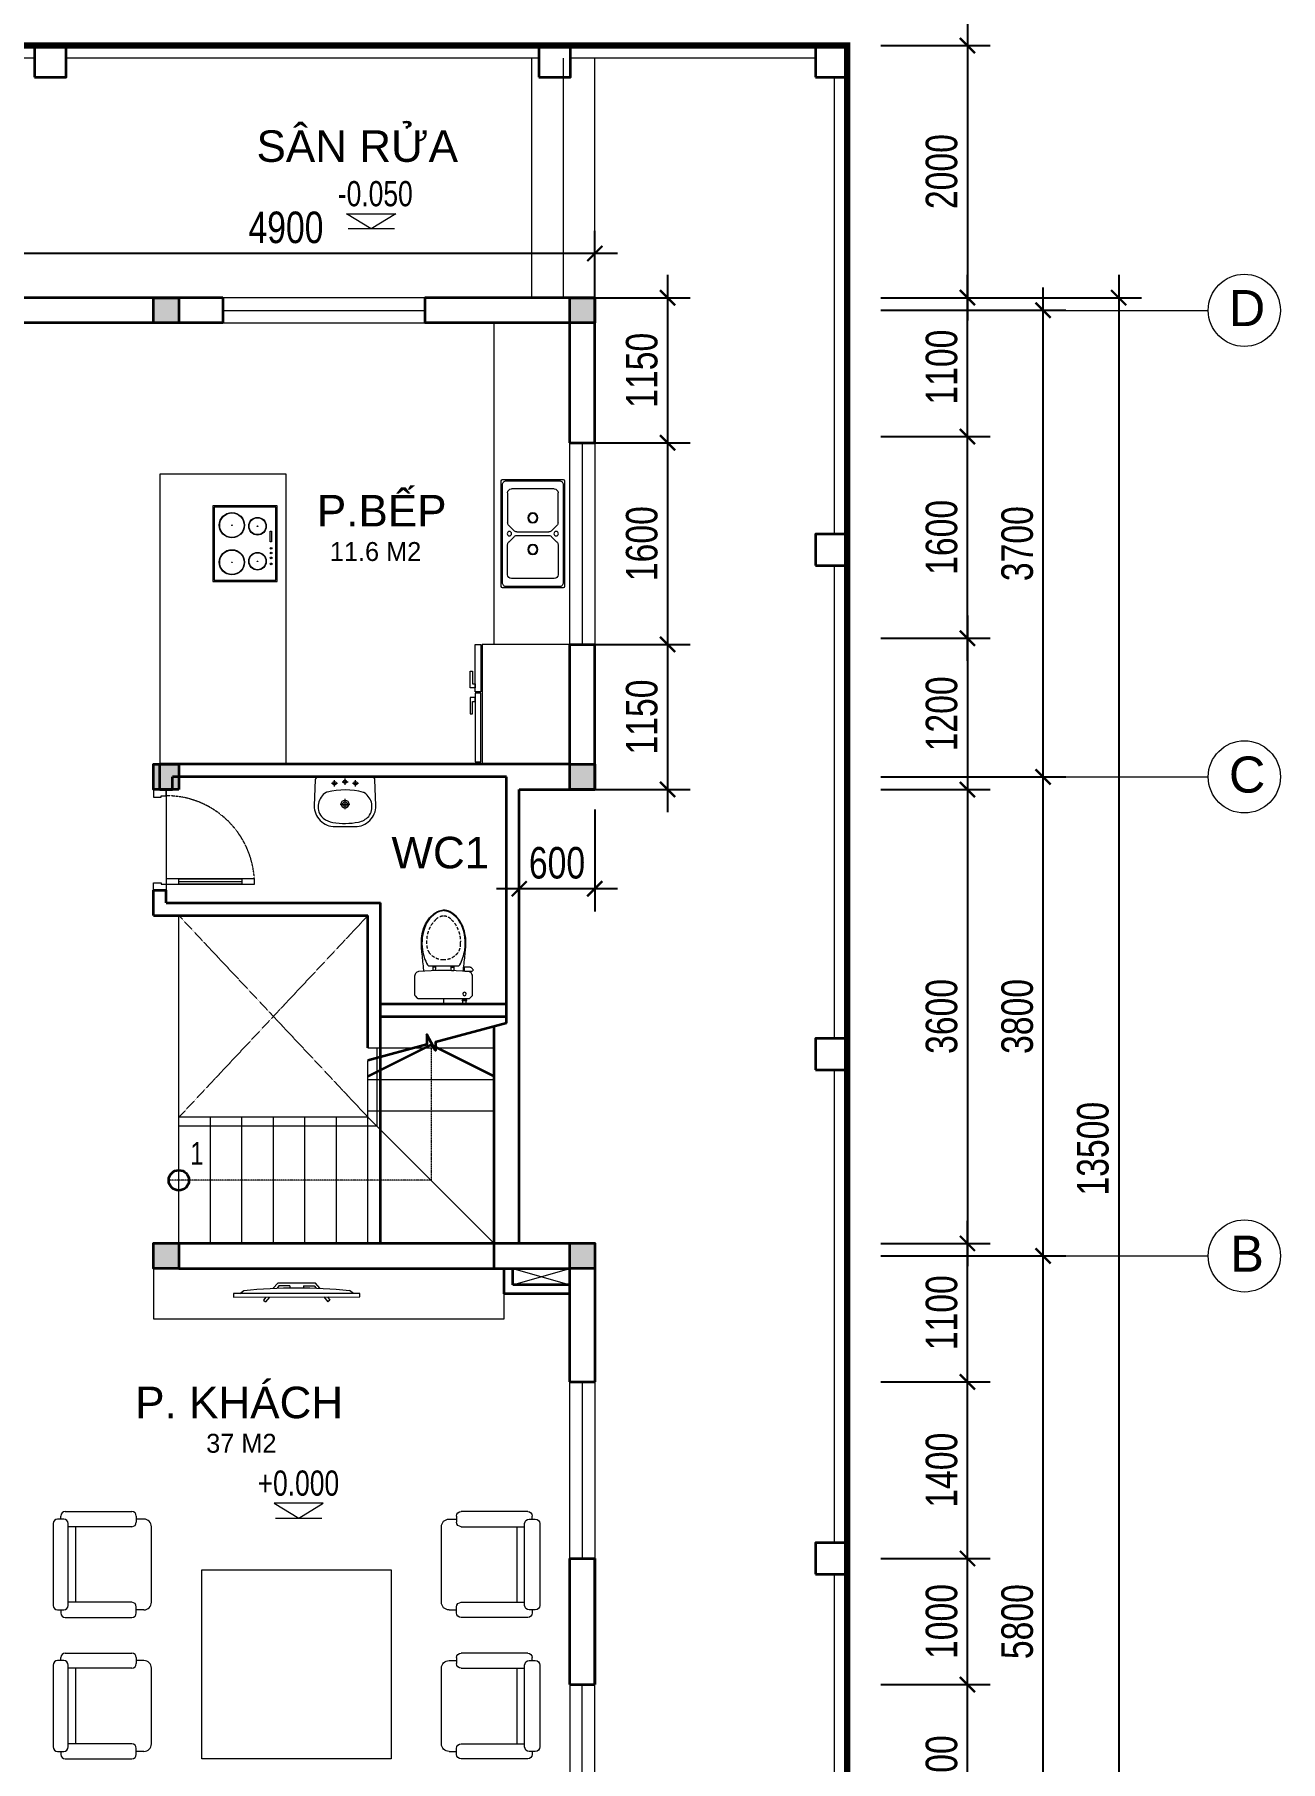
# Model space of a CAD drawing. Header units: millimetres. Extents: x 33748 to 451939, y -263262 to 62681.
# Drawn here: x 191152 to 201034, y -73425 to -59728 of the extents above; entities that cross this region are included whole.
import ezdxf
from ezdxf.enums import TextEntityAlignment as Align

# ---------------------------------------------------------------- set-up
doc = ezdxf.new("R2010")
doc.units = ezdxf.units.MM
doc.header["$PDMODE"] = 98
for name, pattern in [('CENTER', [50.8, 31.75, -6.35, 6.35, -6.35]), ('DASHED', [0.75, 0.5, -0.25]), ('HIDDEN', [0.375, 0.25, -0.125]), ('HIDDEN2', [0.1875, 0.125, -0.0625]), ('xref-thap C (mb tang 32-2)$0$HIDDEN', [0.375, 0.25, -0.125]), ('Xref-VCMT-BT3 - tuong bao$0$HIDDEN', [0.375, 0.25, -0.125])]:
    doc.linetypes.add(name, pattern=pattern)
doc.layers.get('Defpoints').update_dxf_attribs({"color": 202, "lineweight": 13})
for name, color, linetype, lineweight in [('-CENTER', 143, 'CENTER', 13), ('-CONCRETE', 1, 'Continuous', 35), ('-DOOR', 137, 'Continuous', 9), ('-FURNITURE', 46, 'Continuous', 9), ('-HIDE', 3, 'HIDDEN', 13), ('-KH', 143, 'Continuous', 13), ('-LINE1', 7, 'Continuous', 18), ('-RANH GIOI KHU DAT', 12, 'CENTER', 18), ('-TEXT', 7, 'Continuous', 15), ('-WALL', 4, 'Continuous', 35), ('Bighome_khuat', 251, 'DASHED', 5)]:
    doc.layers.add(name, color=color, linetype=linetype, lineweight=lineweight)
for name, color, linetype in [('-HATCH CONCRETE', 54, 'Continuous'), ('12. NET DIM', 9, 'Continuous'), ('TEXT25', 2, 'Continuous')]:
    doc.layers.add(name, color=color, linetype=linetype)
doc.styles.add('1', font='arial.ttf')
doc.styles.add('AVANH', font='', dxfattribs={"width": 0.8})
doc.styles.get("Standard").update_dxf_attribs({"font": 'arial.ttf'})
doc.styles.add('T1', font='', dxfattribs={"height": 200})
doc.styles.get('AVANH').set_extended_font_data('.VnAvantH')
doc.styles.get('T1').set_extended_font_data('VNgeometric Light')
doc.dimstyles.new('C_100A3', dxfattribs={"dimscale": 100, "dimtxt": 2.5, "dimasz": 1.2, "dimexe": 1.8, "dimexo": 0, "dimgap": 0.75, "dimtad": 1, "dimdec": 0, "dimzin": 0, "dimdsep": 46, "dimtxsty": 'AVANH', "dimblk": 'ARCHTICK', "dimcen": 0, "dimdle": 1.8, "dimclrd": 256, "dimclre": 256, "dimclrt": 7, "dimadec": 0, "dimazin": 0, "dimtfac": 0.0001, "dimtdec": 0, "dimtix": 1, "dimtmove": 2, "dimatfit": 3, "dimldrblk": 'ARCHTICK', "dimfxl": 1.8, "dimtolj": 1, "dimtzin": 0, "dimarcsym": 0})

# ---------------------------------------------------------------- blocks, each defined once
blk = doc.blocks.new('*U52')
at = {"color": 251}
blk.add_line((-70, 100), (-70, 600), dxfattribs=at)
for points in [[(-50, 0), (-50, 700), (-90, 700), (-90, 0)], [(-50, 100), (-90, 100), (-90, 600), (-50, 600)], [(-800, -100), (-740, -100), (-740, -40), (-750, -40), (-750, 0), (-800, 0)], [(0, -100), (-60, -100), (-60, -40), (-50, -40), (-50, 0), (0, 0)]]:
    blk.add_lwpolyline(points, close=True)
at = {"layer": 'Bighome_khuat', "linetype": 'Xref-VCMT-BT3 - tuong bao$0$HIDDEN'}
blk.add_arc((-50, 0), 700, 90, 180, dxfattribs=at)
blk = doc.blocks.new('A$C14986441')
at = {"ltscale": 3}
for p, q in [((-250, 420), (-250, -420)), ((240, 430), (-240, 430)), ((250, -420), (250, 420)), ((-200, 325), (-200, 87)), ((170, 355), (-170, 355)), ((200, 87), (200, 325)), ((-191, 66), (-149, 24)), ((-128, 15), (128, 15)), ((149, 24), (191, 66)), ((-200, -325), (-200, -87)), ((-191, -66), (-149, -24)), ((-128, -15), (128, -15)), ((149, -24), (191, -66)), ((200, -87), (200, -325)), ((170, -355), (-170, -355)), ((-240, -430), (240, -430))]:
    blk.add_line(p, q, dxfattribs=at)
blk.add_lwpolyline([(240, -390), (240, 390, 0.414214), (210, 420), (-210, 420, 0.414214), (-240, 390), (-240, -390, 0.414214), (-210, -420), (210, -420, 0.414214)], format="xyb", close=True, dxfattribs=at)
for centre, radius in [((0, 125), 40), ((0, 125), 35), ((-186, 0), 17.5), ((185, 0), 17.5), ((0, -125), 40), ((0, -125), 35)]:
    blk.add_circle(centre, radius, dxfattribs=at)
for centre, radius, start, end in [((-240, 420), 10, 90, 180), ((240, 420), 10, 0, 90), ((-170, 325), 30, 90, 180), ((170, 325), 30, 0, 90), ((-170, 87), 30, 180, 225), ((-128, 45), 30, 225, 270), ((128, 45), 30, 270, 315), ((170, 87), 30, 315, 0), ((-170, -87), 30, 135, 180), ((-128, -45), 30, 90, 135), ((128, -45), 30, 45, 90), ((170, -87), 30, 0, 45), ((-170, -325), 30, 180, 270), ((170, -325), 30, 270, 0), ((-240, -420), 10, 180, 270), ((240, -420), 10, 270, 0)]:
    blk.add_arc(centre, radius, start, end, dxfattribs=at)
blk = doc.blocks.new('A$C23F441E4')
at = {"ltscale": 3}
blk.add_lwpolyline([(-300, 0), (-300, -510), (300, -510), (300, 0), (-300, 0)], dxfattribs=at)
for points in [[(-290, -10), (-290, -500), (290, -500), (290, -10)], [(-100, -46), (-15, -46), (-15, -56), (-100, -56)]]:
    blk.add_lwpolyline(points, close=True, dxfattribs=at)
for centre, radius in [((-139, -156), 70), ((-139, -156), 67), ((37, -48), 6.6), ((74, -48), 6.6), ((139, -156), 70), ((139, -156), 67), ((112, -48), 6.6), ((160, -48), 6.6), ((-147, -359), 100), ((-147, -359), 97), ((-139, -156), 2), ((147, -359), 100), ((147, -359), 97), ((139, -156), 2), ((-147, -359), 2), ((147, -359), 2)]:
    blk.add_circle(centre, radius, dxfattribs=at)
blk = doc.blocks.new('A$C55AD6C8F')
at = {"ltscale": 3}
for p, q in [((-750, 574), (-750, 950)), ((-750, 950), (-704, 950)), ((-704, 950), (-704, 574)), ((0, 950), (-695, 950)), ((-695, 950), (-695, 0)), ((0, 0), (0, 950)), ((-704, 574), (-750, 574)), ((-750, 563), (-750, 18)), ((-704, 563), (-750, 563)), ((-704, 18), (-704, 563)), ((-750, 18), (-704, 18)), ((-695, 0), (0, 0))]:
    blk.add_line(p, q, dxfattribs=at)
at = {"ltscale": 3, "elevation": 0}
for points in [[(-750, 638), (-750, 607), (-790, 607), (-790, 738), (-771, 738), (-771, 638)], [(-750, 499), (-750, 530), (-790, 530), (-790, 399), (-771, 399), (-771, 499)]]:
    blk.add_lwpolyline(points, close=True, dxfattribs=at)
blk = doc.blocks.new('XR.MB.LM123$0$tvi 1')
blk.add_lwpolyline([(29, 0), (29, -1000), (0, -1000), (0, 0)], close=True)
for points in [[(29, -50), (52, -81)], [(-24, -236), (-39, -252)], [(0, -285), (-39, -252)], [(0, -256), (-24, -236)], [(70, -315), (111, -350), (111, -650), (70, -685)], [(89, -446), (89, -360), (71, -345)], [(89, -446), (73, -446)], [(89, -554), (89, -640), (71, -655)], [(89, -554), (73, -554)], [(0, -715), (-39, -748)], [(-24, -764), (-39, -748)], [(0, -744), (-24, -764)], [(29, -950), (52, -919)]]:
    blk.add_lwpolyline(points)
blk.add_arc((-4025, -500), 4099, 354.1311, 5.8689)
blk = doc.blocks.new('A$C18091ED7')
for p, q in [((0, -42), (0, 0)), ((146, -27), (179, -27)), ((146, -27), (146, -30)), ((146, -30), (166, -30)), ((153, -37), (146, -30)), ((152, 0), (152, -27)), ((152, 0), (179, 0)), ((153, -37), (166, -37)), ((153, -40), (153, -37)), ((153, -40), (178, -40)), ((153, -40), (178, -40)), ((153, -40), (153, -42)), ((185, -30), (166, -30)), ((178, -37), (166, -37)), ((185, -30), (178, -37)), ((178, -37), (178, -40)), ((178, -40), (178, -42)), ((179, 0), (179, -27)), ((179, -27), (185, -27)), ((185, -27), (185, -30)), ((-83, -267), (-83, -300)), ((-63, -265), (-81, -265)), ((-61, -267), (-61, -300)), ((61, -267), (61, -300)), ((63, -265), (81, -265)), ((83, -267), (83, -300)), ((165, -262), (165, -290)), ((168, -260), (228, -260)), ((231, -274), (231, -262)), ((-83, -278), (-83, -288)), ((-61, -290), (-83, -290)), ((61, -290), (83, -290)), ((83, -278), (83, -288)), ((168, -292), (207, -292))]:
    blk.add_line(p, q)
for points in [[(230, -219, -0.137407), (225, -235), (222, -241, -0.236081), (198, -255, -0.051961), (-198, -255, -0.236081), (-222, -241), (-225, -235, -0.137407), (-230, -219), (-230, -72, -0.198912), (-226, -63), (-209, -46, -0.198912), (-200, -42), (0, -42), (200, -42, -0.198912), (209, -46), (226, -63, -0.198912), (230, -72)], [(144, -619, -0.212405), (26, -734, -0.027685), (-1, -739, -0.022279), (-26, -734, -0.212405), (-144, -619, -0.142796), (-167, -428, -0.093005), (-128, -309, -0.256439), (-111, -300), (0, -300), (111, -300, -0.256439), (128, -309, -0.093005), (167, -428, -0.142796)]]:
    blk.add_lwpolyline(points, format="xyb", close=True)
at = {"linetype": 'xref-thap C (mb tang 32-2)$0$HIDDEN', "ltscale": 100}
blk.add_lwpolyline([(61, -669, -0.199031), (0, -699, -0.199031), (-61, -669, -0.218924), (-132, -478, -0.153791), (-112, -404, -0.236701), (0, -348, -0.236701), (112, -404, -0.153791), (132, -478, -0.218924)], format="xyb", close=True, dxfattribs=at)
blk.add_circle((166, -78), 13.9)
for centre, radius, start, end in [((-81, -267), 1.98, 90, 180), ((-63, -267), 1.98, 0, 90), ((63, -267), 1.98, 90, 180), ((81, -267), 1.98, 0, 90), ((168, -262), 2.47, 90, 180), ((168, -290), 2.47, 180, 270), ((207, -277), 15.5, 270, 306.4659), ((168, -225), 80.1, 306.4659, 320.3123), ((228, -274), 2.47, 320.3123, 0)]:
    blk.add_arc(centre, radius, start, end)
for points in [[(-156, -259), (-157, -267), (-164, -328), (-169, -385), (-184, -528), (-136, -679), (-50, -735), (-20, -741), (0, -744)], [(156, -259), (157, -267), (164, -328), (169, -385), (184, -528), (136, -679), (50, -735), (20, -741), (0, -744)]]:
    blk.add_open_spline(points, degree=3, knots=[130.613938, 130.613938, 130.613938, 130.613938, 152.852109, 311.129351, 417.703951, 561.383393, 697.692632, 710.812262, 710.812262, 710.812262, 710.812262])
blk = doc.blocks.new('_ARCHTICK')
at = {"const_width": 0.15}
blk.add_lwpolyline([(-0.5, -0.5), (0.5, 0.5)], dxfattribs=at)
blk = doc.blocks.new('*D137')
at = {"layer": '12. NET DIM', "lineweight": -2, "transparency": 16777216}
for p, q in [((194996, -65875), (194996, -66683)), ((195596, -65875), (195596, -66683)), ((195776, -66503), (194816, -66503))]:
    blk.add_line(p, q, dxfattribs=at)
at = {"layer": 'Defpoints', "color": 0, "transparency": 16777216}
for p in [(194996, -65875), (195596, -65875), (194996, -66503)]:
    blk.add_point(p, dxfattribs=at)
at = {"layer": '12. NET DIM', "lineweight": -2, "transparency": 16777216, "xscale": 120, "yscale": 120, "zscale": 120, "rotation": 180}
blk.add_blockref('_ARCHTICK', (194996, -66503), dxfattribs=at)
at = {"layer": '12. NET DIM', "lineweight": -2, "transparency": 16777216, "xscale": 120, "yscale": 120, "zscale": 120}
blk.add_blockref('_ARCHTICK', (195596, -66503), dxfattribs=at)
at = {"layer": '12. NET DIM', "color": 7, "transparency": 16777216, "insert": (195296, -66299), "char_height": 250, "attachment_point": 5, "style": 'AVANH'}
blk.add_mtext('\\A1;600', dxfattribs=at)
blk = doc.blocks.new('A$Ce56c61a3')
at = {"layer": '-FURNITURE'}
for p, q in [((96, 840), (624, 840)), ((0, 744), (0, 96)), ((84, 780), (36, 780)), ((60, 780), (60, 804)), ((120, 96), (120, 744)), ((624, 720), (120, 720)), ((180, 120), (180, 720)), ((660, 804), (660, 756)), ((720, 780), (660, 780)), ((780, 120), (780, 720)), ((36, 60), (84, 60)), ((60, 60), (60, 36)), ((96, 0), (624, 0)), ((624, 120), (120, 120)), ((660, 36), (660, 84)), ((720, 60), (660, 60))]:
    blk.add_line(p, q, dxfattribs=at)
for centre, radius, start, end in [((96, 804), 36, 90, 180), ((624, 804), 36, 0, 90), ((36, 744), 36, 90, 180), ((84, 744), 36, 0, 90), ((624, 756), 36, 270, 0), ((720, 720), 60, 0, 90), ((36, 96), 36, 180, 270), ((96, 36), 36, 180, 270), ((84, 96), 36, 270, 0), ((624, 84), 36, 0, 90), ((624, 36), 36, 270, 0), ((720, 120), 60, 270, 0)]:
    blk.add_arc(centre, radius, start, end, dxfattribs=at)
blk = doc.blocks.new('DANH COT')
at = {"layer": '-KH'}
blk.add_line((0, 0), (368, 0), dxfattribs=at)
blk.add_lwpolyline([(379, 118), (-11, 118), (184, 0)], close=True, dxfattribs=at)
blk.add_solid([(184, 0), (184, 118), (379, 118), (184, 0)], dxfattribs=at)
at = {"layer": '-TEXT', "style": '1', "width": 0.75}
blk.add_attdef('CAODO', (-142, 178), '', height=180, dxfattribs=at)
blk = doc.blocks.new('A$C5C575821')
at = {"layer": '-CONCRETE'}
h = blk.add_hatch(color=256, dxfattribs=at)
h.dxf.hatch_style = 1
h.paths.add_polyline_path([(0, 200), (0, 0), (200, 0), (200, 200)])
blk.add_lwpolyline([(0, 0), (200, 0), (200, 200), (0, 200)], close=True, dxfattribs=at)
blk = doc.blocks.new('LUOI M3')
at = {"layer": '-WALL'}
for p in [(-200, 13100), (3100, 13100), (6900, 13100), (8100, 11850), (-200, 9400), (3100, 9400), (8100, 9400), (-200, 5600), (3100, 5600), (6700, 5600), (8100, 5600), (6700, 1300), (-200, -200), (5204, -200)]:
    blk.add_blockref('A$C5C575821', p, dxfattribs=at)
blk = doc.blocks.new('*D141')
at = {"layer": '12. NET DIM', "lineweight": -2, "transparency": 16777216}
for p, q in [((198551, -59635), (198551, -61995)), ((197865, -59815), (198731, -59815)), ((197865, -61815), (198731, -61815))]:
    blk.add_line(p, q, dxfattribs=at)
at = {"layer": 'Defpoints', "color": 0, "transparency": 16777216}
for p in [(197865, -59815), (197865, -61815), (198551, -61815)]:
    blk.add_point(p, dxfattribs=at)
at = {"layer": '12. NET DIM', "lineweight": -2, "transparency": 16777216, "xscale": 120, "yscale": 120, "zscale": 120}
for p, rotation in [((198551, -59815), 90), ((198551, -61815), 270)]:
    blk.add_blockref('_ARCHTICK', p, dxfattribs=dict(at, rotation=rotation))
at = {"layer": '12. NET DIM', "color": 7, "transparency": 16777216, "insert": (198347, -60815), "char_height": 250, "attachment_point": 5, "rotation": 90, "style": 'AVANH'}
blk.add_mtext('\\A1;2000', dxfattribs=at)
blk = doc.blocks.new('*D142')
at = {"layer": '12. NET DIM', "lineweight": -2, "transparency": 16777216}
for p, q in [((198551, -64336), (198551, -65896)), ((197865, -64516), (198731, -64516)), ((197865, -65716), (198731, -65716))]:
    blk.add_line(p, q, dxfattribs=at)
at = {"layer": 'Defpoints', "color": 0, "transparency": 16777216}
for p in [(197865, -64516), (197865, -65716), (198551, -65716)]:
    blk.add_point(p, dxfattribs=at)
at = {"layer": '12. NET DIM', "lineweight": -2, "transparency": 16777216, "xscale": 120, "yscale": 120, "zscale": 120}
for p, rotation in [((198551, -64516), 90), ((198551, -65716), 270)]:
    blk.add_blockref('_ARCHTICK', p, dxfattribs=dict(at, rotation=rotation))
at = {"layer": '12. NET DIM', "color": 7, "transparency": 16777216, "insert": (198347, -65116), "char_height": 250, "attachment_point": 5, "rotation": 90, "style": 'AVANH'}
blk.add_mtext('\\A1;1200', dxfattribs=at)
blk = doc.blocks.new('*D143')
at = {"layer": '12. NET DIM', "lineweight": -2, "transparency": 16777216}
for p, q in [((198551, -65536), (198551, -69496)), ((197865, -65716), (198731, -65716)), ((197865, -69316), (198731, -69316))]:
    blk.add_line(p, q, dxfattribs=at)
at = {"layer": 'Defpoints', "color": 0, "transparency": 16777216}
for p in [(197865, -65716), (197865, -69316), (198551, -69316)]:
    blk.add_point(p, dxfattribs=at)
at = {"layer": '12. NET DIM', "lineweight": -2, "transparency": 16777216, "xscale": 120, "yscale": 120, "zscale": 120}
for p, rotation in [((198551, -65716), 90), ((198551, -69316), 270)]:
    blk.add_blockref('_ARCHTICK', p, dxfattribs=dict(at, rotation=rotation))
at = {"layer": '12. NET DIM', "color": 7, "transparency": 16777216, "insert": (198347, -67516), "char_height": 250, "attachment_point": 5, "rotation": 90, "style": 'AVANH'}
blk.add_mtext('\\A1;3600', dxfattribs=at)
blk = doc.blocks.new('*D144')
at = {"layer": '12. NET DIM', "lineweight": -2, "transparency": 16777216}
for p, q in [((199151, -75395), (199151, -69236)), ((197865, -69416), (199331, -69416)), ((197865, -75215), (199331, -75215))]:
    blk.add_line(p, q, dxfattribs=at)
at = {"layer": 'Defpoints', "color": 0, "transparency": 16777216}
for p in [(197865, -69416), (199151, -69416), (197865, -75215)]:
    blk.add_point(p, dxfattribs=at)
at = {"layer": '12. NET DIM', "lineweight": -2, "transparency": 16777216, "xscale": 120, "yscale": 120, "zscale": 120}
for p, rotation in [((199151, -69416), 90), ((199151, -75215), 270)]:
    blk.add_blockref('_ARCHTICK', p, dxfattribs=dict(at, rotation=rotation))
at = {"layer": '12. NET DIM', "color": 7, "transparency": 16777216, "insert": (198947, -72316), "char_height": 250, "attachment_point": 5, "rotation": 90, "style": 'AVANH'}
blk.add_mtext('\\A1;5800', dxfattribs=at)
blk = doc.blocks.new('*D145')
at = {"layer": '12. NET DIM', "lineweight": -2, "transparency": 16777216}
for p, q in [((199151, -69596), (199151, -65436)), ((197865, -65616), (199331, -65616)), ((197865, -69416), (199331, -69416))]:
    blk.add_line(p, q, dxfattribs=at)
at = {"layer": 'Defpoints', "color": 0, "transparency": 16777216}
for p in [(197865, -65616), (199151, -65616), (197865, -69416)]:
    blk.add_point(p, dxfattribs=at)
at = {"layer": '12. NET DIM', "lineweight": -2, "transparency": 16777216, "xscale": 120, "yscale": 120, "zscale": 120}
for p, rotation in [((199151, -65616), 90), ((199151, -69416), 270)]:
    blk.add_blockref('_ARCHTICK', p, dxfattribs=dict(at, rotation=rotation))
at = {"layer": '12. NET DIM', "color": 7, "transparency": 16777216, "insert": (198947, -67516), "char_height": 250, "attachment_point": 5, "rotation": 90, "style": 'AVANH'}
blk.add_mtext('\\A1;3800', dxfattribs=at)
blk = doc.blocks.new('*D146')
at = {"layer": '12. NET DIM', "lineweight": -2, "transparency": 16777216}
for p, q in [((199151, -65796), (199151, -61735)), ((197865, -61915), (199331, -61915)), ((197865, -65616), (199331, -65616))]:
    blk.add_line(p, q, dxfattribs=at)
at = {"layer": 'Defpoints', "color": 0, "transparency": 16777216}
for p in [(197865, -61915), (199151, -61915), (197865, -65616)]:
    blk.add_point(p, dxfattribs=at)
at = {"layer": '12. NET DIM', "lineweight": -2, "transparency": 16777216, "xscale": 120, "yscale": 120, "zscale": 120}
for p, rotation in [((199151, -61915), 90), ((199151, -65616), 270)]:
    blk.add_blockref('_ARCHTICK', p, dxfattribs=dict(at, rotation=rotation))
at = {"layer": '12. NET DIM', "color": 7, "transparency": 16777216, "insert": (198947, -63766), "char_height": 250, "attachment_point": 5, "rotation": 90, "style": 'AVANH'}
blk.add_mtext('\\A1;3700', dxfattribs=at)
blk = doc.blocks.new('*D148')
at = {"layer": '12. NET DIM', "lineweight": -2, "transparency": 16777216}
for p, q in [((199751, -61635), (199751, -75495)), ((197865, -61815), (199931, -61815)), ((197865, -75315), (199931, -75315))]:
    blk.add_line(p, q, dxfattribs=at)
at = {"layer": 'Defpoints', "color": 0, "transparency": 16777216}
for p in [(197865, -61815), (197865, -75315), (199751, -75315)]:
    blk.add_point(p, dxfattribs=at)
at = {"layer": '12. NET DIM', "lineweight": -2, "transparency": 16777216, "xscale": 120, "yscale": 120, "zscale": 120}
for p, rotation in [((199751, -61815), 90), ((199751, -75315), 270)]:
    blk.add_blockref('_ARCHTICK', p, dxfattribs=dict(at, rotation=rotation))
at = {"layer": '12. NET DIM', "color": 7, "transparency": 16777216, "insert": (199547, -68565), "char_height": 250, "attachment_point": 5, "rotation": 90, "style": 'AVANH'}
blk.add_mtext('\\A1;13500', dxfattribs=at)
blk = doc.blocks.new('*D225')
at = {"layer": '12. NET DIM', "lineweight": -2, "transparency": 16777216}
for p, q in [((198551, -74395), (198551, -72635)), ((197865, -72815), (198731, -72815)), ((197865, -74215), (198731, -74215))]:
    blk.add_line(p, q, dxfattribs=at)
at = {"layer": 'Defpoints', "color": 0, "transparency": 16777216}
for p in [(197865, -72815), (198551, -72815), (197865, -74215)]:
    blk.add_point(p, dxfattribs=at)
at = {"layer": '12. NET DIM', "lineweight": -2, "transparency": 16777216, "xscale": 120, "yscale": 120, "zscale": 120}
for p, rotation in [((198551, -72815), 90), ((198551, -74215), 270)]:
    blk.add_blockref('_ARCHTICK', p, dxfattribs=dict(at, rotation=rotation))
at = {"layer": '12. NET DIM', "color": 7, "transparency": 16777216, "insert": (198347, -73515), "char_height": 250, "attachment_point": 5, "rotation": 90, "style": 'AVANH'}
blk.add_mtext('\\A1;1400', dxfattribs=at)
blk = doc.blocks.new('*D226')
at = {"layer": '12. NET DIM', "lineweight": -2, "transparency": 16777216}
for p, q in [((198551, -72995), (198551, -71635)), ((197865, -71815), (198731, -71815)), ((197865, -72815), (198731, -72815))]:
    blk.add_line(p, q, dxfattribs=at)
at = {"layer": 'Defpoints', "color": 0, "transparency": 16777216}
for p in [(197865, -71815), (198551, -71815), (197865, -72815)]:
    blk.add_point(p, dxfattribs=at)
at = {"layer": '12. NET DIM', "lineweight": -2, "transparency": 16777216, "xscale": 120, "yscale": 120, "zscale": 120}
for p, rotation in [((198551, -71815), 90), ((198551, -72815), 270)]:
    blk.add_blockref('_ARCHTICK', p, dxfattribs=dict(at, rotation=rotation))
at = {"layer": '12. NET DIM', "color": 7, "transparency": 16777216, "insert": (198347, -72315), "char_height": 250, "attachment_point": 5, "rotation": 90, "style": 'AVANH'}
blk.add_mtext('\\A1;1000', dxfattribs=at)
blk = doc.blocks.new('*D227')
at = {"layer": '12. NET DIM', "lineweight": -2, "transparency": 16777216}
for p, q in [((198551, -71995), (198551, -70235)), ((197865, -70415), (198731, -70415)), ((197865, -71815), (198731, -71815))]:
    blk.add_line(p, q, dxfattribs=at)
at = {"layer": 'Defpoints', "color": 0, "transparency": 16777216}
for p in [(197865, -70415), (198551, -70415), (197865, -71815)]:
    blk.add_point(p, dxfattribs=at)
at = {"layer": '12. NET DIM', "lineweight": -2, "transparency": 16777216, "xscale": 120, "yscale": 120, "zscale": 120}
for p, rotation in [((198551, -70415), 90), ((198551, -71815), 270)]:
    blk.add_blockref('_ARCHTICK', p, dxfattribs=dict(at, rotation=rotation))
at = {"layer": '12. NET DIM', "color": 7, "transparency": 16777216, "insert": (198347, -71115), "char_height": 250, "attachment_point": 5, "rotation": 90, "style": 'AVANH'}
blk.add_mtext('\\A1;1400', dxfattribs=at)
blk = doc.blocks.new('A$Ca51cd422')
for p, q in [((167, 414), (224, 414)), ((195, 383), (195, 443)), ((267, 429), (324, 429)), ((295, 398), (295, 458)), ((367, 414), (424, 414)), ((395, 383), (395, 443)), ((249, 215), (342, 215)), ((295, 165), (295, 264))]:
    blk.add_line(p, q)
for points in [[(0, 200, 0.414214), (200, 0), (390, 0, 0.414214), (590, 200), (581, 446, 0.409799), (551, 475), (39, 475, 0.403607), (9, 446)], [(177, 40, 0.090773), (424, 43, 0.149887), (521, 96, 0.430722), (482, 321, 0.080637), (470, 327, 0.127732), (125, 329, 0.074208), (114, 325, 0.443092), (69, 96, 0.13364), (154, 46, 0.033617)]]:
    blk.add_lwpolyline(points, format="xyb", close=True)
for centre, radius in [((195, 414), 17.5), ((295, 429), 17.5), ((395, 414), 17.5), ((295, 215), 37.5), ((295, 215), 22.5), ((295, 215), 22.5)]:
    blk.add_circle(centre, radius)
blk = doc.blocks.new('*D491')
at = {"layer": '12. NET DIM', "lineweight": -2, "transparency": 16777216}
for p, q in [((198551, -70595), (198551, -69136)), ((197865, -69316), (198731, -69316)), ((197865, -70415), (198731, -70415))]:
    blk.add_line(p, q, dxfattribs=at)
at = {"layer": 'Defpoints', "color": 0, "transparency": 16777216}
for p in [(197865, -69316), (198551, -69316), (197865, -70415)]:
    blk.add_point(p, dxfattribs=at)
at = {"layer": '12. NET DIM', "lineweight": -2, "transparency": 16777216, "xscale": 120, "yscale": 120, "zscale": 120}
for p, rotation in [((198551, -69316), 90), ((198551, -70415), 270)]:
    blk.add_blockref('_ARCHTICK', p, dxfattribs=dict(at, rotation=rotation))
at = {"layer": '12. NET DIM', "color": 7, "transparency": 16777216, "insert": (198347, -69866), "char_height": 250, "attachment_point": 5, "rotation": 90, "style": 'AVANH'}
blk.add_mtext('\\A1;1100', dxfattribs=at)
blk = doc.blocks.new('*D492')
at = {"layer": '12. NET DIM', "lineweight": -2, "transparency": 16777216}
for p, q in [((198551, -64696), (198551, -62736)), ((197865, -62916), (198731, -62916)), ((197865, -64516), (198731, -64516))]:
    blk.add_line(p, q, dxfattribs=at)
at = {"layer": 'Defpoints', "color": 0, "transparency": 16777216}
for p in [(197865, -62916), (198551, -62916), (197865, -64516)]:
    blk.add_point(p, dxfattribs=at)
at = {"layer": '12. NET DIM', "lineweight": -2, "transparency": 16777216, "xscale": 120, "yscale": 120, "zscale": 120}
for p, rotation in [((198551, -62916), 90), ((198551, -64516), 270)]:
    blk.add_blockref('_ARCHTICK', p, dxfattribs=dict(at, rotation=rotation))
at = {"layer": '12. NET DIM', "color": 7, "transparency": 16777216, "insert": (198347, -63716), "char_height": 250, "attachment_point": 5, "rotation": 90, "style": 'AVANH'}
blk.add_mtext('\\A1;1600', dxfattribs=at)
blk = doc.blocks.new('*D493')
at = {"layer": '12. NET DIM', "lineweight": -2, "transparency": 16777216}
for p, q in [((198551, -63096), (198551, -61635)), ((197865, -61815), (198731, -61815)), ((197865, -62916), (198731, -62916))]:
    blk.add_line(p, q, dxfattribs=at)
at = {"layer": 'Defpoints', "color": 0, "transparency": 16777216}
for p in [(197865, -61815), (198551, -61815), (197865, -62916)]:
    blk.add_point(p, dxfattribs=at)
at = {"layer": '12. NET DIM', "lineweight": -2, "transparency": 16777216, "xscale": 120, "yscale": 120, "zscale": 120}
for p, rotation in [((198551, -61815), 90), ((198551, -62916), 270)]:
    blk.add_blockref('_ARCHTICK', p, dxfattribs=dict(at, rotation=rotation))
at = {"layer": '12. NET DIM', "color": 7, "transparency": 16777216, "insert": (198347, -62366), "char_height": 250, "attachment_point": 5, "rotation": 90, "style": 'AVANH'}
blk.add_mtext('\\A1;1100', dxfattribs=at)
blk = doc.blocks.new('*D857')
at = {"layer": '-HATCH CONCRETE', "lineweight": -2, "transparency": 16777216}
for p, q in [((190696, -61815), (190696, -61284)), ((195596, -61815), (195596, -61284)), ((195776, -61464), (190516, -61464))]:
    blk.add_line(p, q, dxfattribs=at)
at = {"layer": 'Defpoints', "color": 0, "transparency": 16777216}
for p in [(190696, -61464), (190696, -61815), (195596, -61815)]:
    blk.add_point(p, dxfattribs=at)
at = {"layer": '-HATCH CONCRETE', "lineweight": -2, "transparency": 16777216, "xscale": 120, "yscale": 120, "zscale": 120, "rotation": 180}
blk.add_blockref('_ARCHTICK', (190696, -61464), dxfattribs=at)
at = {"layer": '-HATCH CONCRETE', "lineweight": -2, "transparency": 16777216, "xscale": 120, "yscale": 120, "zscale": 120}
blk.add_blockref('_ARCHTICK', (195596, -61464), dxfattribs=at)
at = {"layer": '-HATCH CONCRETE', "color": 7, "transparency": 16777216, "insert": (193146, -61259), "char_height": 250, "attachment_point": 5, "style": 'AVANH'}
blk.add_mtext('\\A1;4900', dxfattribs=at)
blk = doc.blocks.new('ARCHTICK')
at = {"color": 0, "linetype": 'ByBlock', "const_width": 0.15}
blk.add_lwpolyline([(-0.5, -0.5), (0.5, 0.5)], dxfattribs=at)
blk = doc.blocks.new('*D1599')
at = {"layer": '-HATCH CONCRETE', "lineweight": -2, "transparency": 16777216}
for p, q in [((196173, -61635), (196173, -63146)), ((195596, -61815), (196353, -61815)), ((195596, -62966), (196353, -62966))]:
    blk.add_line(p, q, dxfattribs=at)
at = {"layer": 'Defpoints', "color": 0, "transparency": 16777216}
for p in [(195596, -61815), (195596, -62966), (196173, -62966)]:
    blk.add_point(p, dxfattribs=at)
at = {"layer": '-HATCH CONCRETE', "lineweight": -2, "transparency": 16777216, "xscale": 120, "yscale": 120, "zscale": 120}
for p, rotation in [((196173, -61815), 90), ((196173, -62966), 270)]:
    blk.add_blockref('_ARCHTICK', p, dxfattribs=dict(at, rotation=rotation))
at = {"layer": '-HATCH CONCRETE', "color": 7, "transparency": 16777216, "insert": (195969, -62391), "char_height": 250, "attachment_point": 5, "rotation": 90, "style": 'AVANH'}
blk.add_mtext('\\A1;1150', dxfattribs=at)
blk = doc.blocks.new('*D1600')
at = {"layer": '-HATCH CONCRETE', "lineweight": -2, "transparency": 16777216}
for p, q in [((196173, -62786), (196173, -64746)), ((195596, -62966), (196353, -62966)), ((195596, -64566), (196353, -64566))]:
    blk.add_line(p, q, dxfattribs=at)
at = {"layer": 'Defpoints', "color": 0, "transparency": 16777216}
for p in [(195596, -62966), (195596, -64566), (196173, -64566)]:
    blk.add_point(p, dxfattribs=at)
at = {"layer": '-HATCH CONCRETE', "lineweight": -2, "transparency": 16777216, "xscale": 120, "yscale": 120, "zscale": 120}
for p, rotation in [((196173, -62966), 90), ((196173, -64566), 270)]:
    blk.add_blockref('_ARCHTICK', p, dxfattribs=dict(at, rotation=rotation))
at = {"layer": '-HATCH CONCRETE', "color": 7, "transparency": 16777216, "insert": (195969, -63766), "char_height": 250, "attachment_point": 5, "rotation": 90, "style": 'AVANH'}
blk.add_mtext('\\A1;1600', dxfattribs=at)
blk = doc.blocks.new('*D1601')
at = {"layer": '-HATCH CONCRETE', "lineweight": -2, "transparency": 16777216}
for p, q in [((196173, -64386), (196173, -65896)), ((195596, -64566), (196353, -64566)), ((195596, -65716), (196353, -65716))]:
    blk.add_line(p, q, dxfattribs=at)
at = {"layer": 'Defpoints', "color": 0, "transparency": 16777216}
for p in [(195596, -64566), (195596, -65716), (196173, -65716)]:
    blk.add_point(p, dxfattribs=at)
at = {"layer": '-HATCH CONCRETE', "lineweight": -2, "transparency": 16777216, "xscale": 120, "yscale": 120, "zscale": 120}
for p, rotation in [((196173, -64566), 90), ((196173, -65716), 270)]:
    blk.add_blockref('_ARCHTICK', p, dxfattribs=dict(at, rotation=rotation))
at = {"layer": '-HATCH CONCRETE', "color": 7, "transparency": 16777216, "insert": (195969, -65141), "char_height": 250, "attachment_point": 5, "rotation": 90, "style": 'AVANH'}
blk.add_mtext('\\A1;1150', dxfattribs=at)

msp = doc.modelspace()

# ---------------------------------------------------------------- linework, layer by layer
at = {"layer": '-CENTER', "ltscale": 0.1}
for p, q in [((198664.8, -61915.4), (200460.7, -61915.4)), ((198665.4, -65615.7), (200461.2, -65615.7)), ((198665.4, -69415.7), (200461.2, -69415.7))]:
    msp.add_line(p, q, dxfattribs=at)
at = {"layer": '-DOOR'}
for points in [[(194246.2, -61815.4), (192646.5, -61815.4), (192646.5, -62015.4), (194246.2, -62015.4)], [(195396.4, -62965.7), (195596.4, -62965.7), (195596.4, -64565.7), (195396.4, -64565.7)], [(195596.4, -71815.4), (195396.4, -71815.4), (195396.4, -70415.4), (195596.4, -70415.4)], [(195596.4, -72815.4), (195396.4, -72815.4), (195396.4, -74215.4), (195596.4, -74215.4)]]:
    msp.add_lwpolyline(points, close=True, dxfattribs=at)
for points in [[(192646.5, -61915.4), (194246.2, -61915.4)], [(195496.4, -62965.7), (195496.4, -64565.7)], [(192196.4, -65715.7), (192196.4, -66515.7)], [(195496.4, -70415.4), (195496.4, -71815.4)], [(195496.4, -74215.4), (195496.4, -72815.4)]]:
    msp.add_lwpolyline(points, dxfattribs=at)
at = {"layer": '-FURNITURE'}
msp.add_line((194796.4, -64565.7), (194796.4, -62015.4), dxfattribs=at)
for points in [[(193146.7, -65515.7), (193146.7, -63215.4), (192146.7, -63215.4), (192146.7, -65515.7)], [(194946.4, -69645.7), (195396.4, -69515.7)], [(194946.4, -69515.7), (195396.4, -69645.7)]]:
    msp.add_lwpolyline(points, dxfattribs=at)
for points in [[(194876.4, -69915.7), (194876.4, -69515.7), (192096.4, -69515.7), (192096.4, -69915.7)], [(193979.2, -73405.3), (192479.2, -73405.3), (192479.2, -71905.3), (193979.2, -71905.3)]]:
    msp.add_lwpolyline(points, close=True, dxfattribs=at)
at = {"layer": '-HIDE', "ltscale": 10}
for points in [[(192296.4, -66715.7), (193796.4, -68315.7)], [(193796.4, -66715.7), (192296.4, -68315.7)]]:
    msp.add_lwpolyline(points, dxfattribs=at)
at = {"layer": '-KH', "linetype": 'HIDDEN2', "ltscale": 5}
msp.add_lwpolyline([(194296.4, -67718.1), (194296.4, -68815.7), (192215.9, -68815.7)], dxfattribs=at)
at = {"layer": '-KH'}
for centre in [(200747, -61915.4), (200747.5, -65615.7), (200747.5, -69415.7)]:
    msp.add_circle(centre, 286.3, dxfattribs=at)
at = {"layer": '-LINE1', "ltscale": 10}
for p, q in [((197496.4, -63690.4), (197496.4, -60065.4)), ((197496.4, -63690.4), (197496.4, -60065.4)), ((197496.4, -67690.4), (197496.4, -63940.4)), ((197496.4, -67690.4), (197496.4, -63940.4)), ((197496.4, -71690.4), (197496.4, -67940.4)), ((197496.4, -71690.4), (197496.4, -67940.4)), ((197496.4, -75690.4), (197496.4, -71940.4)), ((197496.4, -75690.4), (197496.4, -71940.4))]:
    msp.add_line(p, q, dxfattribs=at)
at = {"layer": '-LINE1'}
for p, q in [((192296.4, -69315.7), (192296.4, -66715.7)), ((192296.4, -68315.7), (192296.4, -66715.7)), ((193866.4, -67765.7), (193866.4, -68385.7)), ((193796.4, -69315.7), (193796.4, -67864.4)), ((193796.4, -68315.7), (192296.4, -68315.7)), ((192546.4, -69315.7), (192546.4, -68315.7)), ((192796.4, -69315.7), (192796.4, -68315.7)), ((193046.4, -69315.7), (193046.4, -68315.7)), ((193296.4, -69315.7), (193296.4, -68315.7)), ((193546.4, -69315.7), (193546.4, -68315.7)), ((193866.4, -68385.7), (192296.4, -68385.7))]:
    msp.add_line(p, q, dxfattribs=at)
for points in [[(191151.8, -59915.4), (187401.8, -59915.4)], [(195151.8, -59915.4), (191401.8, -59915.4)], [(195096.4, -61815.4), (195096.4, -59915.4)], [(195346.4, -61815.4), (195346.4, -59915.4)], [(197346.4, -59915.4), (195401.8, -59915.4)], [(197346.4, -59915.4), (195401.8, -59915.4)], [(195596.4, -61815.4), (195596.4, -59915.4)], [(193796.4, -67765.7), (194796.4, -67765.7)], [(193796.4, -68015.7), (194796.4, -68015.7)], [(193796.4, -68265.7), (194796.4, -68265.7)], [(193796.4, -68315.7), (194796.4, -69315.7)]]:
    msp.add_lwpolyline(points, dxfattribs=at)
at = {"layer": '-LINE1', "const_width": 20}
msp.add_lwpolyline([(194796.4, -67991.1), (194296.4, -67741.1), (193796.4, -67991.1)], dxfattribs=at)
at = {"layer": '-RANH GIOI KHU DAT', "linetype": 'HIDDEN', "ltscale": 10, "const_width": 50}
msp.add_lwpolyline([(184228.4, -74821), (184228.4, -59815.4), (187151.8, -59815.4), (197596.4, -59815.4), (197596.4, -79815.4), (189228.4, -79815.4)], close=True, dxfattribs=at)
msp.add_lwpolyline([(184228.4, -74821), (184228.4, -59815.4), (187151.8, -59815.4), (197596.4, -59815.4), (197596.4, -79815.4), (189228.4, -79815.4)], close=True, dxfattribs=at)
at = {"layer": '-WALL'}
for p, q in [((192646.5, -61815.4), (190696.2, -61815.4)), ((192646.5, -61815.4), (192646.5, -62015.4)), ((195596.4, -61815.4), (194246.2, -61815.4)), ((194246.2, -61815.4), (194246.2, -62015.4)), ((195596.4, -62965.7), (195596.4, -61815.4)), ((192646.5, -62015.4), (190696.2, -62015.4)), ((195396.4, -62015.4), (194246.2, -62015.4)), ((195396.4, -62965.7), (195396.4, -62015.4)), ((195396.4, -65515.7), (195396.4, -64565.7)), ((195596.4, -65715.7), (195596.4, -64565.7)), ((195396.4, -65515.7), (192146.7, -65515.7)), ((192146.7, -65715.7), (192146.7, -65515.7)), ((192146.7, -65715.7), (192246.7, -65715.7)), ((192246.7, -65715.7), (192246.7, -65615.7)), ((194896.4, -65615.7), (192246.7, -65615.7)), ((194896.4, -67568.7), (194896.4, -65615.7)), ((194996.4, -69315.7), (194996.4, -65715.7)), ((194996.4, -65715.7), (195596.4, -65715.7)), ((192096.4, -66715.7), (192096.4, -66515.7)), ((192096.4, -66515.7), (192196.4, -66515.7)), ((192196.4, -66615.7), (192196.4, -66515.7)), ((192196.4, -66615.7), (193896.4, -66615.7)), ((193896.4, -69315.7), (193896.4, -66615.7)), ((192096.4, -66715.7), (193796.4, -66715.7)), ((193796.4, -67765.7), (193796.4, -66715.7)), ((193896.4, -67415.7), (194896.4, -67415.7)), ((193896.4, -67515.7), (194896.4, -67515.7)), ((194796.4, -69515.7), (194796.4, -67595.6)), ((195596.4, -69315.7), (195596.4, -70415.4)), ((194876.4, -69715.7), (194876.4, -69515.7)), ((194946.4, -69645.7), (194946.4, -69515.7)), ((195396.4, -70415.4), (195396.4, -69515.7)), ((195396.4, -69715.7), (194876.4, -69715.7)), ((195396.4, -69645.7), (194946.4, -69645.7)), ((195396.4, -72815.4), (195396.4, -71815.4)), ((195396.4, -72815.4), (195396.4, -71815.4)), ((195596.4, -72815.4), (195596.4, -71815.4)), ((195596.4, -71815.4), (195596.4, -72815.4))]:
    msp.add_line(p, q, dxfattribs=at)
for points in [[(191151.8, -60065.4), (191401.8, -60065.4), (191401.8, -59815.4), (191151.8, -59815.4)], [(195151.8, -60065.4), (195401.8, -60065.4), (195401.8, -59815.4), (195151.8, -59815.4)], [(197346.4, -60065.4), (197596.4, -60065.4), (197596.4, -59815.4), (197346.4, -59815.4)], [(197346.4, -60065.4), (197596.4, -60065.4), (197596.4, -59815.4), (197346.4, -59815.4)], [(197346.4, -63940.4), (197596.4, -63940.4), (197596.4, -63690.4), (197346.4, -63690.4)], [(197346.4, -63940.4), (197596.4, -63940.4), (197596.4, -63690.4), (197346.4, -63690.4)], [(197346.4, -67940.4), (197596.4, -67940.4), (197596.4, -67690.4), (197346.4, -67690.4)], [(197346.4, -67940.4), (197596.4, -67940.4), (197596.4, -67690.4), (197346.4, -67690.4)], [(197346.4, -71940.4), (197596.4, -71940.4), (197596.4, -71690.4), (197346.4, -71690.4)], [(197346.4, -71940.4), (197596.4, -71940.4), (197596.4, -71690.4), (197346.4, -71690.4)]]:
    msp.add_lwpolyline(points, close=True, dxfattribs=at)
for points in [[(195396.4, -62965.7), (195596.4, -62965.7)], [(195396.4, -64565.7), (195596.4, -64565.7)], [(194896.4, -67568.7), (194332.9, -67720.2), (194332.9, -67786.1), (194264.6, -67658.9), (194264.6, -67738.5), (193796.4, -67864.4)], [(195596.4, -69315.7), (192296.4, -69315.7), (192296.4, -69515.7), (195396.4, -69515.7)], [(195396.4, -70415.4), (195596.4, -70415.4)], [(195396.4, -71815.4), (195596.4, -71815.4)], [(195396.4, -72815.4), (195596.4, -72815.4)]]:
    msp.add_lwpolyline(points, dxfattribs=at)
msp.add_circle((192296.4, -68815.7), 80.5, dxfattribs=at)

# ---------------------------------------------------------------- block references
at = {"layer": '-CONCRETE', "xscale": -1}
msp.add_blockref('LUOI M3', (195396.4, -75115.4), dxfattribs=at)
at = {"layer": '-DOOR', "rotation": 270}
msp.add_blockref('*U52', (192196.4, -66515.7), dxfattribs=at)
at = {"layer": '-FURNITURE', "xscale": -1, "rotation": 180}
for name, p in [('A$C14986441', (195104.2, -63687)), ('A$C18091ED7', (194396.4, -67415.7))]:
    msp.add_blockref(name, p, dxfattribs=at)
at = {"layer": '-FURNITURE', "rotation": 270}
msp.add_blockref('A$C23F441E4', (193076.2, -63766.7), dxfattribs=at)
at = {"layer": '-FURNITURE'}
for name, p in [('A$C55AD6C8F', (195396.4, -65515.7)), ('A$Ce56c61a3', (191299.2, -72282.9)), ('A$Ce56c61a3', (191299.2, -73405.3))]:
    msp.add_blockref(name, p, dxfattribs=at)
at = {"layer": '-FURNITURE', "xscale": 0.8305084745762712, "yscale": 0.8305084745762712, "zscale": 0.8305084745762712}
msp.add_blockref('A$Ca51cd422', (193369.5, -66010.2), dxfattribs=at)
at = {"layer": '-FURNITURE', "extrusion": (0, 0, -1), "rotation": 89.9963102775916}
msp.add_blockref('XR.MB.LM123$0$tvi 1', (-193730.6, -69741.2), dxfattribs=at)
at = {"layer": '-FURNITURE', "xscale": -1}
for p in [(195159.2, -72282.9), (195159.2, -73405.3)]:
    msp.add_blockref('A$Ce56c61a3', p, dxfattribs=at)
at = {"layer": '-WALL'}
ref = msp.add_blockref('DANH COT', (194006.2, -61267.9), dxfattribs=dict(at, xscale=-1))
ref.add_attrib('CAODO', '-0.050', (193557.5, -61090), dxfattribs={"layer": '-TEXT', "height": 200, "style": '1', "width": 0.75})
ref = msp.add_blockref('DANH COT', (193063.3, -71495.2), dxfattribs=at)
ref.add_attrib('CAODO', '+0.000', (192921.2, -71317.3), dxfattribs={"layer": '-TEXT', "height": 200, "style": '1', "width": 0.75})

# ---------------------------------------------------------------- texts
at = {"layer": '-TEXT', "color": 2}
for s, p in [('SÂN RỬA', (192912.3, -60737.8)), ('P.BẾP', (193391.2, -63629.7)), ('WC1', (193982.4, -66341.4)), ('P. KHÁCH', (191950.4, -70702.7))]:
    msp.add_text(s, height=250, dxfattribs=at).set_placement(p)
at = {"layer": '-TEXT', "color": 2, "style": '1'}
for s, p in [('D', (200768.8, -61897.3)), ('C', (200769.4, -65597.6)), ('B', (200769.4, -69397.6))]:
    msp.add_text(s, height=286.3, dxfattribs=at).set_placement(p, align=Align.MIDDLE_CENTER)
at = {"layer": '-TEXT', "style": '1', "width": 0.75}
msp.add_text('1', height=180, dxfattribs=at).set_placement((192387, -68691.9))
at = {"layer": 'TEXT25', "style": 'T1'}
for s, rotation, p in [('11.6 M2', 0, (193494.3, -63903.4)), ('37 M2', 360, (192513.3, -70976.4))]:
    msp.add_text(s, height=150, rotation=rotation, dxfattribs=at).set_placement(p)

# ---------------------------------------------------------------- dimensions: what is measured, and where the dimension line sits
at = {"layer": '-HATCH CONCRETE'}
for base, p1, p2, angle, picture, middle in [((190696.2, -61463.8), (195596.4, -61815.4), (190696.2, -61815.4), 180, '*D857', (193146.3, -61259.5)), ((196173.2, -62965.7), (195596.4, -61815.4), (195596.4, -62965.7), 90, '*D1599', (195968.9, -62390.5)), ((196173.2, -64565.7), (195596.4, -62965.7), (195596.4, -64565.7), 90, '*D1600', (195968.9, -63765.7)), ((196173.2, -65715.7), (195596.4, -64565.7), (195596.4, -65715.7), 90, '*D1601', (195968.9, -65140.7))]:
    dim = msp.add_linear_dim(base=base, p1=p1, p2=p2, angle=angle, dimstyle='C_100A3', override={"dimldrblk": 'ARCHTICK'}, dxfattribs=at)
    dim.commit()
    dim.dimension.update_dxf_attribs({"geometry": picture, "text_midpoint": middle})
at = {"layer": '12. NET DIM'}
for base, p1, p2, angle, picture, middle in [((198551, -61815.4), (197865.3, -59815.4), (197865.3, -61815.4), 90, '*D141', (198346.7, -60815.4)), ((199751, -75315.4), (197865.3, -61815.4), (197865.3, -75315.4), 90, '*D148', (199546.7, -68565.4)), ((198551, -61815.4), (197865.3, -62915.7), (197865.3, -61815.4), 90, '*D493', (198346.7, -62365.5)), ((199151, -61915.4), (197865.3, -65615.7), (197865.3, -61915.4), 90, '*D146', (198946.7, -63765.5)), ((198551, -62915.7), (197865.3, -64515.7), (197865.3, -62915.7), 90, '*D492', (198346.7, -63715.7)), ((198551, -65715.7), (197865.3, -64515.7), (197865.3, -65715.7), 90, '*D142', (198346.7, -65115.7)), ((199151, -65615.7), (197865.3, -69415.7), (197865.3, -65615.7), 90, '*D145', (198946.7, -67515.7)), ((198551, -69315.7), (197865.3, -65715.7), (197865.3, -69315.7), 90, '*D143', (198346.7, -67515.7)), ((194996.4, -66503.1), (195596.4, -65875), (194996.4, -65875), 180, '*D137', (195296.4, -66298.8)), ((198551, -69315.7), (197865.3, -70415.4), (197865.3, -69315.7), 90, '*D491', (198346.7, -69865.5)), ((199151, -69415.7), (197865.3, -75215.4), (197865.3, -69415.7), 90, '*D144', (198946.7, -72315.5)), ((198551, -70415.4), (197865.3, -71815.4), (197865.3, -70415.4), 90, '*D227', (198346.7, -71115.4)), ((198551, -71815.4), (197865.3, -72815.4), (197865.3, -71815.4), 90, '*D226', (198346.7, -72315.4)), ((198551, -72815.4), (197865.3, -74215.4), (197865.3, -72815.4), 90, '*D225', (198346.7, -73515.4))]:
    dim = msp.add_linear_dim(base=base, p1=p1, p2=p2, angle=angle, dimstyle='C_100A3', dxfattribs=at)
    dim.commit()
    dim.dimension.update_dxf_attribs({"geometry": picture, "text_midpoint": middle})

doc.saveas('drawing.dxf')
